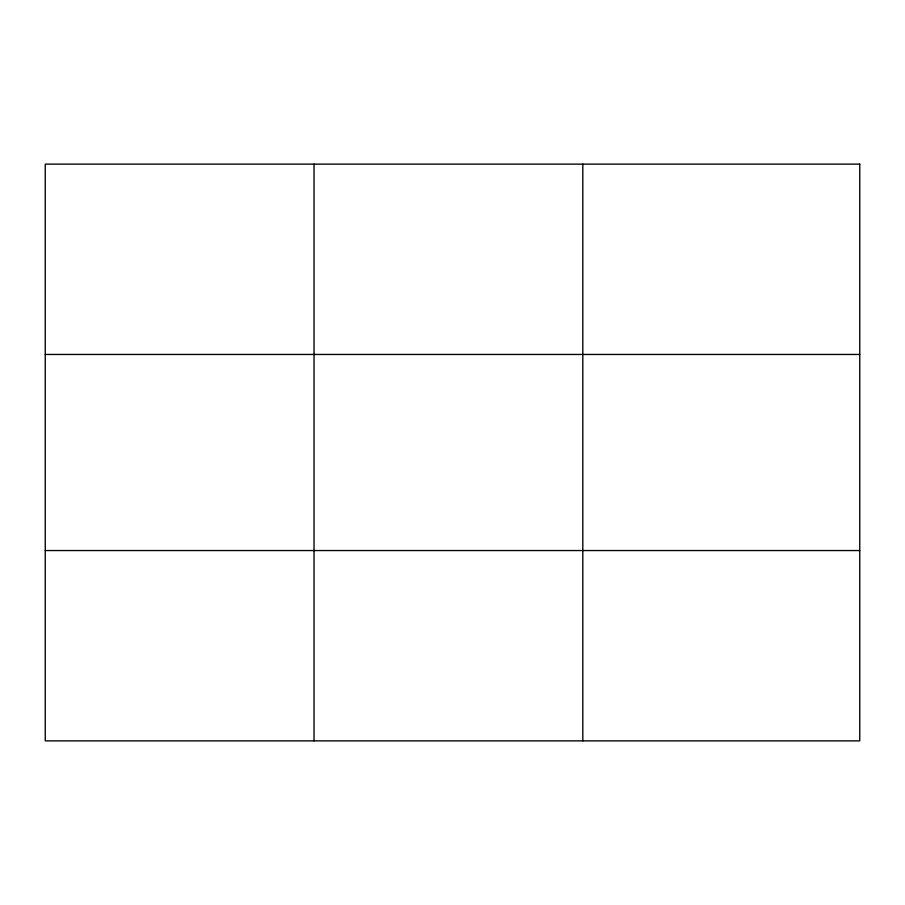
<?xml version="1.0" encoding="UTF-8"?>
<svg xmlns="http://www.w3.org/2000/svg" width="905" height="905" viewBox="0 0 905 905"><rect width="100%" height="100%" fill="white"/><g stroke="black" fill="none" stroke-linecap="round" stroke-linejoin="round"><path stroke-width="1.36" d="M314.035 164.133L314.035 740.867M582.82 164.133L582.82 740.867M45.25 354.455L859.75 354.455M45.25 550.545L859.75 550.545M859.75 164.133L859.75 740.867L45.25 740.867L45.25 164.133L859.75 164.133"/></g></svg>
